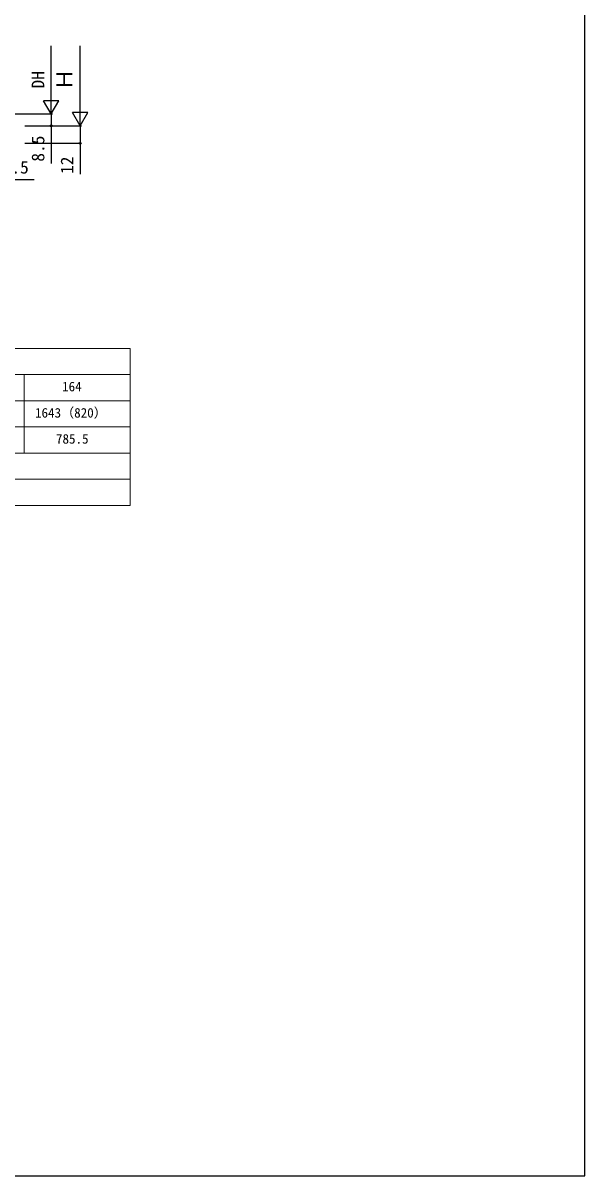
# Model space of a CAD drawing. Units: millimetres, scale not verified. Extents: x -525 to 525, y -783 to 779.
# Drawn here: x 138 to 525, y -783 to 10 of the extents above; entities that cross this region are included whole.
import ezdxf
from ezdxf.enums import TextEntityAlignment as Align

# ---------------------------------------------------------------- set-up
doc = ezdxf.new("R2010")
doc.units = ezdxf.units.MM
doc.header["$LTSCALE"] = 4
doc.layers.add('0-1_TABLE1', color=7, linetype='Continuous', lineweight=18)
doc.layers.add('0-8_YKK_D', color=6, linetype='Continuous')
doc.layers.add('0-9_YKK_ZWAK', color=7, linetype='Continuous')
doc.styles.add('ＭＳ ゴシック', font='')
doc.styles.get('ＭＳ ゴシック').set_extended_font_data('MS Gothic')

msp = doc.modelspace()

# ---------------------------------------------------------------- linework, layer by layer
at = {"layer": '0-1_TABLE1'}
for p, q in [((-502.213, -213.581), (211.787, -213.581)), ((211.787, -213.581), (211.787, -321.581)), ((-437.213, -231.581), (211.787, -231.581)), ((138.787, -231.581), (138.787, -285.581)), ((-437.213, -249.581), (211.787, -249.581)), ((-437.213, -267.581), (211.787, -267.581)), ((-437.213, -285.581), (211.787, -285.581)), ((-437.213, -303.581), (211.787, -303.581)), ((-502.213, -321.581), (211.787, -321.581))]:
    msp.add_line(p, q, dxfattribs=at)
at = {"layer": '0-8_YKK_D'}
for p, q in [((157.41, -41.6), (157.41, -5.149)), ((177.41, -49.8), (177.41, -5.149)), ((157.41, -52.1), (157.41, -33.913)), ((157.41, -52.1), (152.16, -43.007)), ((162.66, -43.007), (152.16, -43.007)), ((157.41, -52.1), (162.66, -43.007)), ((177.41, -60.3), (177.41, -42.113)), ((76.36, -52.1), (158.41, -52.1)), ((127.91, -52.1), (158.41, -52.1)), ((177.41, -60.3), (172.16, -51.207)), ((182.66, -51.207), (172.16, -51.207)), ((177.41, -60.3), (182.66, -51.207)), ((139.41, -60.3), (178.41, -60.3)), ((139.41, -60.3), (158.41, -60.3)), ((139.41, -60.3), (178.41, -60.3)), ((139.41, -72.3), (178.41, -72.3)), ((118.36, -97.3), (145.688, -97.3))]:
    msp.add_line(p, q, dxfattribs=at)
for points in [[(157.41, -52.1), (157.41, -60.3), (157.41, -86.145)], [(177.41, -60.3), (177.41, -72.3), (177.41, -93.577)]]:
    msp.add_lwpolyline(points, dxfattribs=at)
for centre in [(157.41, -60.3), (177.41, -72.3)]:
    msp.add_circle(centre, 0.637, dxfattribs=at)
at = {"layer": '0-9_YKK_ZWAK'}
msp.add_lwpolyline([(-525, -783.3), (525, -783.3), (525, 746.7)], dxfattribs=at)

# ---------------------------------------------------------------- texts
at = {"layer": '0-1_TABLE1', "style": 'ＭＳ ゴシック'}
for s, p in [('164', (164.983, -245.081)), ('1643（820）', (146.344, -263.132)), ('785.5', (160.764, -281.081))]:
    msp.add_text(s, height=6.598, dxfattribs=at).set_placement(p, align=Align.BOTTOM_LEFT)
at = {"layer": '0-8_YKK_D', "style": 'ＭＳ ゴシック'}
for s, height, p in [('DH', 8.798, (155.41, -34.591)), ('Ｈ', 11, (175.41, -35.827)), ('8.5', 8.798, (155.41, -84.964)), ('12', 8.798, (175.41, -93.418))]:
    msp.add_text(s, height=height, rotation=90, dxfattribs=at).set_placement(p, align=Align.BOTTOM_LEFT)
msp.add_text('2.5', height=8.798, dxfattribs=at).set_placement((124.074, -95.8), align=Align.BOTTOM_LEFT)

doc.saveas('drawing.dxf')
